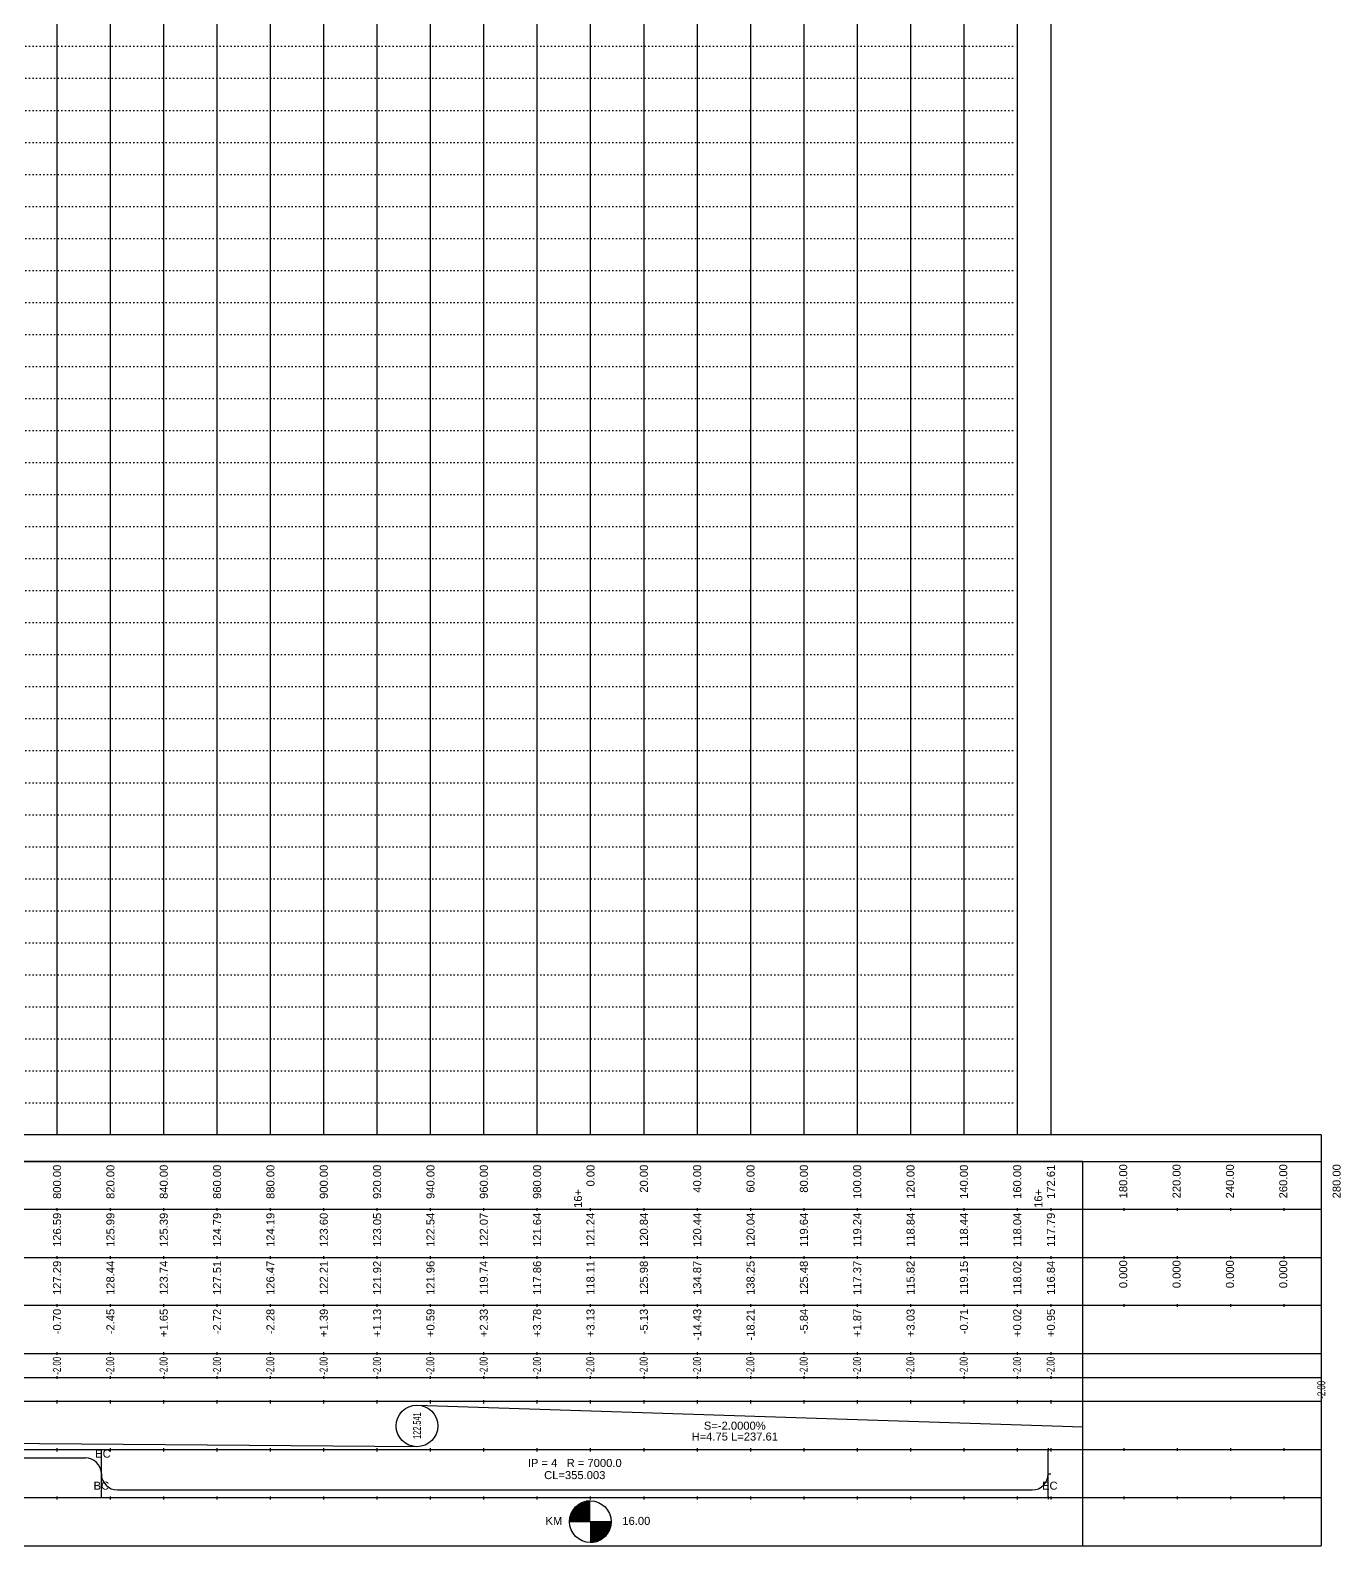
# Model space of a CAD drawing. Header units: millimetres. Extents: x -1499 to 6658, y -12483 to -6008.
# Drawn here: x 5046 to 5537, y -7752 to -7184 of the extents above; entities that cross this region are included whole.
import ezdxf
from ezdxf.enums import TextEntityAlignment as Align

# ---------------------------------------------------------------- set-up
doc = ezdxf.new("R2010")
doc.units = ezdxf.units.MM
doc.linetypes.add('A-DOTLN01H', pattern=[0.125, 0, -0.125])
doc.layers.add('_와꾸', color=7, linetype='Continuous', plot=False)
for name, color, linetype in [('CR-GRID', 56, 'A-DOTLN01H'), ('CX-TBL1', 4, 'Continuous'), ('CZ-TEX2', 3, 'Continuous'), ('기타일반선(가늠)', 1, 'Continuous'), ('수직그리드', 1, 'Continuous'), ('표내용문자', 3, 'Continuous'), ('표보조선', 1, 'Continuous'), ('표주요선', 1, 'Continuous')]:
    doc.layers.add(name, color=color, linetype=linetype)
doc.styles.get("Standard").update_dxf_attribs({"font": 'arial.ttf'})

msp = doc.modelspace()

# ---------------------------------------------------------------- linework, layer by layer
at = {"layer": '_와꾸', "color": 7, "true_color": 0xffffff}
msp.add_lwpolyline([(4624.16, -7752.06), (5440.77, -7752.06), (5440.77, -7608.06), (4624.16, -7608.06)], close=True, dxfattribs=at)
at = {"layer": 'CR-GRID', "linetype": 'A-DOTLN01H', "ltscale": 10}
for p, q in [((696.16, -7190.06), (5416.16, -7190.06)), ((696.16, -7202.06), (5416.16, -7202.06)), ((696.16, -7214.06), (5416.16, -7214.06)), ((696.16, -7226.06), (5416.16, -7226.06)), ((696.16, -7238.06), (5416.16, -7238.06)), ((696.16, -7250.06), (5416.16, -7250.06)), ((696.16, -7262.06), (5416.16, -7262.06)), ((696.16, -7274.06), (5416.16, -7274.06)), ((696.16, -7286.06), (5416.16, -7286.06)), ((696.16, -7298.06), (5416.16, -7298.06)), ((696.16, -7310.06), (5416.16, -7310.06)), ((696.16, -7322.06), (5416.16, -7322.06)), ((696.16, -7334.06), (5416.16, -7334.06)), ((696.16, -7346.06), (5416.16, -7346.06)), ((696.16, -7358.06), (5416.16, -7358.06)), ((696.16, -7370.06), (5416.16, -7370.06)), ((696.16, -7382.06), (5416.16, -7382.06)), ((696.16, -7394.06), (5416.16, -7394.06)), ((696.16, -7406.06), (5416.16, -7406.06)), ((696.16, -7418.06), (5416.16, -7418.06)), ((696.16, -7430.06), (5416.16, -7430.06)), ((696.16, -7442.06), (5416.16, -7442.06)), ((696.16, -7454.06), (5416.16, -7454.06)), ((696.16, -7466.06), (5416.16, -7466.06)), ((696.16, -7478.06), (5416.16, -7478.06)), ((696.16, -7490.06), (5416.16, -7490.06)), ((696.16, -7502.06), (5416.16, -7502.06)), ((696.16, -7514.06), (5416.16, -7514.06)), ((696.16, -7526.06), (5416.16, -7526.06)), ((696.16, -7538.06), (5416.16, -7538.06)), ((696.16, -7550.06), (5416.16, -7550.06)), ((696.16, -7562.06), (5416.16, -7562.06)), ((696.16, -7574.06), (5416.16, -7574.06)), ((696.16, -7586.06), (5416.16, -7586.06))]:
    msp.add_line(p, q, dxfattribs=at)
at = {"layer": 'CX-TBL1', "color": 1, "linetype": 'Continuous'}
msp.add_line((5072.82, -7725.06), (5072.82, -7725.06), dxfattribs=at)
at = {"layer": '기타일반선(가늠)'}
msp.add_line((5530.22, -7598.06), (696.16, -7598.06), dxfattribs=at)
msp.add_lwpolyline([(5530.22, -7598.06), (5530.22, -7752.06)], dxfattribs=at)
at = {"layer": '수직그리드'}
for p, q in [((5316.16, -6768.56), (5316.16, -7598.06)), ((5296.16, -6788.83), (5296.16, -7598.06)), ((5076.16, -6827.42), (5076.16, -7598.06)), ((5116.16, -6832.99), (5116.16, -7598.06)), ((5056.16, -6834.34), (5056.16, -7598.06)), ((5136.16, -6839.26), (5136.16, -7598.06)), ((5276.16, -6842.2), (5276.16, -7598.06)), ((5336.16, -6845.18), (5336.16, -7598.06)), ((5096.16, -6855.6), (5096.16, -7598.06)), ((5156.16, -6864.81), (5156.16, -7598.06)), ((5176.16, -6866.52), (5176.16, -7598.06)), ((5196.16, -6866.32), (5196.16, -7598.06)), ((5216.16, -6879.6), (5216.16, -7598.06)), ((5396.16, -6883.15), (5396.16, -7598.06)), ((5256.16, -6889.39), (5256.16, -7598.06)), ((5236.16, -6890.91), (5236.16, -7598.06)), ((5356.16, -6893.82), (5356.16, -7598.06)), ((5416.16, -6889.95), (5416.16, -7598.06)), ((5428.77, -6897.01), (5428.77, -7598.06)), ((5376.16, -6903.17), (5376.16, -7598.06)), ((5428.77, -7598.06), (621.66, -7598.06))]:
    msp.add_line(p, q, dxfattribs=at)
at = {"layer": '표내용문자'}
for p, q in [((5252.67, -7736.08), (5256.16, -7736.08)), ((5256.16, -7736.01), (5252.82, -7736.01)), ((5252.98, -7735.93), (5256.16, -7735.93)), ((5256.16, -7735.86), (5253.16, -7735.86)), ((5253.34, -7735.78), (5256.16, -7735.78)), ((5256.16, -7735.71), (5253.55, -7735.71)), ((5253.77, -7735.63), (5256.16, -7735.63)), ((5256.16, -7735.56), (5254.01, -7735.56)), ((5254.3, -7735.48), (5256.16, -7735.48)), ((5256.16, -7735.41), (5254.63, -7735.41)), ((5255.08, -7735.33), (5256.16, -7735.33)), ((5248.46, -7741.78), (5256.16, -7741.78)), ((5256.16, -7741.71), (5248.47, -7741.71)), ((5248.49, -7741.63), (5256.16, -7741.63)), ((5256.16, -7741.56), (5248.5, -7741.56)), ((5248.52, -7741.48), (5256.16, -7741.48)), ((5256.16, -7741.41), (5248.53, -7741.41)), ((5248.55, -7741.33), (5256.16, -7741.33)), ((5256.16, -7741.26), (5248.57, -7741.26)), ((5248.59, -7741.18), (5256.16, -7741.18)), ((5256.16, -7741.11), (5248.6, -7741.11)), ((5248.62, -7741.03), (5256.16, -7741.03)), ((5256.16, -7740.96), (5248.65, -7740.96)), ((5248.67, -7740.88), (5256.16, -7740.88)), ((5256.16, -7740.81), (5248.69, -7740.81)), ((5248.71, -7740.73), (5256.16, -7740.73)), ((5256.16, -7740.66), (5248.74, -7740.66)), ((5248.76, -7740.58), (5256.16, -7740.58)), ((5256.16, -7740.51), (5248.79, -7740.51)), ((5248.81, -7740.43), (5256.16, -7740.43)), ((5256.16, -7740.36), (5248.84, -7740.36)), ((5248.87, -7740.28), (5256.16, -7740.28)), ((5256.16, -7740.21), (5248.9, -7740.21)), ((5248.93, -7740.13), (5256.16, -7740.13)), ((5256.16, -7740.06), (5248.96, -7740.06)), ((5248.99, -7739.98), (5256.16, -7739.98)), ((5256.16, -7739.91), (5249.02, -7739.91)), ((5249.06, -7739.83), (5256.16, -7739.83)), ((5256.16, -7739.76), (5249.09, -7739.76)), ((5249.13, -7739.68), (5256.16, -7739.68)), ((5256.16, -7739.61), (5249.16, -7739.61)), ((5249.2, -7739.53), (5256.16, -7739.53)), ((5256.16, -7739.46), (5249.24, -7739.46)), ((5249.28, -7739.38), (5256.16, -7739.38)), ((5256.16, -7739.31), (5249.32, -7739.31)), ((5249.36, -7739.23), (5256.16, -7739.23)), ((5256.16, -7739.16), (5249.4, -7739.16)), ((5249.45, -7739.08), (5256.16, -7739.08)), ((5256.16, -7739.01), (5249.49, -7739.01)), ((5249.54, -7738.93), (5256.16, -7738.93)), ((5256.16, -7738.86), (5249.58, -7738.86)), ((5249.63, -7738.78), (5256.16, -7738.78)), ((5256.16, -7738.71), (5249.68, -7738.71)), ((5249.73, -7738.63), (5256.16, -7738.63)), ((5256.16, -7738.56), (5249.79, -7738.56)), ((5249.84, -7738.48), (5256.16, -7738.48)), ((5256.16, -7738.41), (5249.89, -7738.41)), ((5249.95, -7738.33), (5256.16, -7738.33)), ((5256.16, -7738.26), (5250.01, -7738.26)), ((5250.07, -7738.18), (5256.16, -7738.18)), ((5256.16, -7738.11), (5250.13, -7738.11)), ((5250.19, -7738.03), (5256.16, -7738.03)), ((5256.16, -7737.96), (5250.26, -7737.96)), ((5250.32, -7737.88), (5256.16, -7737.88)), ((5256.16, -7737.81), (5250.39, -7737.81)), ((5250.46, -7737.73), (5256.16, -7737.73)), ((5256.16, -7737.66), (5250.53, -7737.66)), ((5250.6, -7737.58), (5256.16, -7737.58)), ((5256.16, -7737.51), (5250.68, -7737.51)), ((5250.75, -7737.43), (5256.16, -7737.43)), ((5256.16, -7737.36), (5250.83, -7737.36)), ((5250.91, -7737.28), (5256.16, -7737.28)), ((5256.16, -7737.21), (5251, -7737.21)), ((5251.08, -7737.13), (5256.16, -7737.13)), ((5256.16, -7737.06), (5251.17, -7737.06)), ((5251.26, -7736.98), (5256.16, -7736.98)), ((5256.16, -7736.91), (5251.36, -7736.91)), ((5251.46, -7736.83), (5256.16, -7736.83)), ((5256.16, -7736.76), (5251.56, -7736.76)), ((5251.66, -7736.68), (5256.16, -7736.68)), ((5256.16, -7736.61), (5251.77, -7736.61)), ((5251.88, -7736.53), (5256.16, -7736.53)), ((5256.16, -7736.46), (5252, -7736.46)), ((5252.12, -7736.38), (5256.16, -7736.38)), ((5256.16, -7736.31), (5252.25, -7736.31)), ((5252.38, -7736.23), (5256.16, -7736.23)), ((5256.16, -7736.16), (5252.52, -7736.16)), ((5256.16, -7742.76), (5248.36, -7742.76)), ((5248.36, -7742.83), (5256.16, -7742.83)), ((5256.16, -7742.91), (5248.36, -7742.91)), ((5248.36, -7742.98), (5256.16, -7742.98)), ((5256.16, -7743.06), (5248.36, -7743.06)), ((5248.37, -7742.53), (5256.16, -7742.53)), ((5256.16, -7742.61), (5248.37, -7742.61)), ((5248.37, -7742.68), (5256.16, -7742.68)), ((5256.16, -7742.46), (5248.38, -7742.46)), ((5256.16, -7742.31), (5248.39, -7742.31)), ((5248.39, -7742.38), (5256.16, -7742.38)), ((5248.4, -7742.23), (5256.16, -7742.23)), ((5256.16, -7742.16), (5248.41, -7742.16)), ((5248.42, -7742.08), (5256.16, -7742.08)), ((5256.16, -7742.01), (5248.43, -7742.01)), ((5248.44, -7741.93), (5256.16, -7741.93)), ((5256.16, -7741.86), (5248.45, -7741.86)), ((5263.96, -7743.06), (5256.16, -7743.06)), ((5256.16, -7743.13), (5263.96, -7743.13)), ((5263.96, -7743.21), (5256.16, -7743.21)), ((5256.16, -7743.28), (5263.95, -7743.28)), ((5263.95, -7743.36), (5256.16, -7743.36)), ((5256.16, -7743.43), (5263.95, -7743.43)), ((5263.94, -7743.51), (5256.16, -7743.51)), ((5256.16, -7743.58), (5263.94, -7743.58)), ((5263.93, -7743.66), (5256.16, -7743.66)), ((5256.16, -7743.73), (5263.93, -7743.73)), ((5263.92, -7743.81), (5256.16, -7743.81)), ((5256.16, -7743.88), (5263.91, -7743.88)), ((5263.91, -7743.96), (5256.16, -7743.96)), ((5256.16, -7744.03), (5263.9, -7744.03)), ((5263.89, -7744.11), (5256.16, -7744.11)), ((5256.16, -7744.18), (5263.88, -7744.18)), ((5263.86, -7744.26), (5256.16, -7744.26)), ((5256.16, -7744.33), (5263.85, -7744.33)), ((5263.84, -7744.41), (5256.16, -7744.41)), ((5256.16, -7744.48), (5263.83, -7744.48)), ((5263.81, -7744.56), (5256.16, -7744.56)), ((5256.16, -7744.63), (5263.8, -7744.63)), ((5263.78, -7744.71), (5256.16, -7744.71)), ((5256.16, -7744.78), (5263.76, -7744.78)), ((5263.75, -7744.86), (5256.16, -7744.86)), ((5256.16, -7744.93), (5263.73, -7744.93)), ((5263.71, -7745.01), (5256.16, -7745.01)), ((5256.16, -7745.08), (5263.69, -7745.08)), ((5263.67, -7745.16), (5256.16, -7745.16)), ((5256.16, -7745.23), (5263.65, -7745.23)), ((5263.63, -7745.31), (5256.16, -7745.31)), ((5256.16, -7745.38), (5263.6, -7745.38)), ((5263.58, -7745.46), (5256.16, -7745.46)), ((5256.16, -7745.53), (5263.55, -7745.53)), ((5263.53, -7745.61), (5256.16, -7745.61)), ((5256.16, -7745.68), (5263.5, -7745.68)), ((5263.47, -7745.76), (5256.16, -7745.76)), ((5256.16, -7745.83), (5263.45, -7745.83)), ((5263.42, -7745.91), (5256.16, -7745.91)), ((5256.16, -7745.98), (5263.39, -7745.98)), ((5263.36, -7746.06), (5256.16, -7746.06)), ((5256.16, -7746.13), (5263.33, -7746.13)), ((5263.29, -7746.21), (5256.16, -7746.21)), ((5256.16, -7746.28), (5263.26, -7746.28)), ((5263.22, -7746.36), (5256.16, -7746.36)), ((5256.16, -7746.43), (5263.19, -7746.43)), ((5263.15, -7746.51), (5256.16, -7746.51)), ((5256.16, -7746.58), (5263.12, -7746.58)), ((5263.08, -7746.66), (5256.16, -7746.66)), ((5256.16, -7746.73), (5263.04, -7746.73)), ((5263, -7746.81), (5256.16, -7746.81)), ((5256.16, -7746.88), (5262.95, -7746.88)), ((5262.91, -7746.96), (5256.16, -7746.96)), ((5256.16, -7747.03), (5262.87, -7747.03)), ((5262.82, -7747.11), (5256.16, -7747.11)), ((5256.16, -7747.18), (5262.78, -7747.18)), ((5262.73, -7747.26), (5256.16, -7747.26)), ((5256.16, -7747.33), (5262.68, -7747.33)), ((5262.63, -7747.41), (5256.16, -7747.41)), ((5256.16, -7747.48), (5262.58, -7747.48)), ((5262.53, -7747.56), (5256.16, -7747.56)), ((5256.16, -7747.63), (5262.47, -7747.63)), ((5262.42, -7747.71), (5256.16, -7747.71)), ((5256.16, -7747.78), (5262.36, -7747.78)), ((5262.31, -7747.86), (5256.16, -7747.86)), ((5256.16, -7747.93), (5262.25, -7747.93)), ((5262.19, -7748.01), (5256.16, -7748.01)), ((5256.16, -7748.08), (5262.12, -7748.08)), ((5262.06, -7748.16), (5256.16, -7748.16)), ((5256.16, -7748.23), (5261.99, -7748.23)), ((5261.93, -7748.31), (5256.16, -7748.31)), ((5256.16, -7748.38), (5261.86, -7748.38)), ((5261.79, -7748.46), (5256.16, -7748.46)), ((5256.16, -7748.53), (5261.71, -7748.53)), ((5261.64, -7748.61), (5256.16, -7748.61)), ((5256.16, -7748.68), (5261.56, -7748.68)), ((5261.48, -7748.76), (5256.16, -7748.76)), ((5256.16, -7748.83), (5261.4, -7748.83)), ((5261.32, -7748.91), (5256.16, -7748.91)), ((5256.16, -7748.98), (5261.23, -7748.98)), ((5261.14, -7749.06), (5256.16, -7749.06)), ((5256.16, -7749.13), (5261.05, -7749.13)), ((5260.95, -7749.21), (5256.16, -7749.21)), ((5256.16, -7749.28), (5260.86, -7749.28)), ((5260.76, -7749.36), (5256.16, -7749.36)), ((5256.16, -7749.43), (5260.65, -7749.43)), ((5260.54, -7749.51), (5256.16, -7749.51)), ((5256.16, -7749.58), (5260.43, -7749.58)), ((5260.31, -7749.66), (5256.16, -7749.66)), ((5256.16, -7749.73), (5260.19, -7749.73)), ((5260.07, -7749.81), (5256.16, -7749.81)), ((5256.16, -7749.88), (5259.93, -7749.88)), ((5259.79, -7749.96), (5256.16, -7749.96)), ((5256.16, -7750.03), (5259.65, -7750.03)), ((5259.49, -7750.11), (5256.16, -7750.11)), ((5256.16, -7750.18), (5259.33, -7750.18)), ((5259.16, -7750.26), (5256.16, -7750.26)), ((5256.16, -7750.33), (5258.97, -7750.33)), ((5258.77, -7750.41), (5256.16, -7750.41)), ((5256.16, -7750.48), (5258.55, -7750.48)), ((5258.3, -7750.56), (5256.16, -7750.56)), ((5256.16, -7750.63), (5258.02, -7750.63)), ((5257.68, -7750.71), (5256.16, -7750.71)), ((5256.16, -7750.78), (5257.24, -7750.78))]:
    msp.add_line(p, q, dxfattribs=at)
msp.add_circle((5256.16, -7743.06), 7.8, dxfattribs=at)
at = {"layer": '표보조선'}
for p, q in [((5056.16, -7625.56), (5056.16, -7626.56)), ((5076.16, -7625.56), (5076.16, -7626.56)), ((5096.16, -7625.56), (5096.16, -7626.56)), ((5116.16, -7625.56), (5116.16, -7626.56)), ((5136.16, -7625.56), (5136.16, -7626.56)), ((5156.16, -7625.56), (5156.16, -7626.56)), ((5176.16, -7625.56), (5176.16, -7626.56)), ((5196.16, -7625.56), (5196.16, -7626.56)), ((5216.16, -7625.56), (5216.16, -7626.56)), ((5236.16, -7625.56), (5236.16, -7626.56)), ((5256.16, -7625.56), (5256.16, -7626.56)), ((5276.16, -7625.56), (5276.16, -7626.56)), ((5296.16, -7625.56), (5296.16, -7626.56)), ((5316.16, -7625.56), (5316.16, -7626.56)), ((5336.16, -7625.56), (5336.16, -7626.56)), ((5356.16, -7625.56), (5356.16, -7626.56)), ((5376.16, -7625.56), (5376.16, -7626.56)), ((5396.16, -7625.56), (5396.16, -7626.56)), ((5416.16, -7625.56), (5416.16, -7626.56)), ((5428.77, -7625.56), (5428.77, -7626.56)), ((5456.16, -7625.56), (5456.16, -7626.56)), ((5476.16, -7625.56), (5476.16, -7626.56)), ((5496.16, -7625.56), (5496.16, -7626.56)), ((5516.16, -7625.56), (5516.16, -7626.56)), ((5056.16, -7643.56), (5056.16, -7644.56)), ((5076.16, -7643.56), (5076.16, -7644.56)), ((5096.16, -7643.56), (5096.16, -7644.56)), ((5116.16, -7643.56), (5116.16, -7644.56)), ((5136.16, -7643.56), (5136.16, -7644.56)), ((5156.16, -7643.56), (5156.16, -7644.56)), ((5176.16, -7643.56), (5176.16, -7644.56)), ((5196.16, -7643.56), (5196.16, -7644.56)), ((5216.16, -7643.56), (5216.16, -7644.56)), ((5236.16, -7643.56), (5236.16, -7644.56)), ((5256.16, -7643.56), (5256.16, -7644.56)), ((5276.16, -7643.56), (5276.16, -7644.56)), ((5296.16, -7643.56), (5296.16, -7644.56)), ((5316.16, -7643.56), (5316.16, -7644.56)), ((5336.16, -7643.56), (5336.16, -7644.56)), ((5356.16, -7643.56), (5356.16, -7644.56)), ((5376.16, -7643.56), (5376.16, -7644.56)), ((5396.16, -7643.56), (5396.16, -7644.56)), ((5416.16, -7643.56), (5416.16, -7644.56)), ((5428.77, -7643.56), (5428.77, -7644.56)), ((5456.16, -7643.56), (5456.16, -7644.56)), ((5476.16, -7643.56), (5476.16, -7644.56)), ((5496.16, -7643.56), (5496.16, -7644.56)), ((5516.16, -7643.56), (5516.16, -7644.56)), ((5056.16, -7661.56), (5056.16, -7662.56)), ((5076.16, -7661.56), (5076.16, -7662.56)), ((5096.16, -7661.56), (5096.16, -7662.56)), ((5116.16, -7661.56), (5116.16, -7662.56)), ((5136.16, -7661.56), (5136.16, -7662.56)), ((5156.16, -7661.56), (5156.16, -7662.56)), ((5176.16, -7661.56), (5176.16, -7662.56)), ((5196.16, -7661.56), (5196.16, -7662.56)), ((5216.16, -7661.56), (5216.16, -7662.56)), ((5236.16, -7661.56), (5236.16, -7662.56)), ((5256.16, -7661.56), (5256.16, -7662.56)), ((5276.16, -7661.56), (5276.16, -7662.56)), ((5296.16, -7661.56), (5296.16, -7662.56)), ((5316.16, -7661.56), (5316.16, -7662.56)), ((5336.16, -7661.56), (5336.16, -7662.56)), ((5356.16, -7661.56), (5356.16, -7662.56)), ((5376.16, -7661.56), (5376.16, -7662.56)), ((5396.16, -7661.56), (5396.16, -7662.56)), ((5416.16, -7661.56), (5416.16, -7662.56)), ((5428.77, -7661.56), (5428.77, -7662.56)), ((5456.16, -7661.56), (5456.16, -7662.56)), ((5476.16, -7661.56), (5476.16, -7662.56)), ((5496.16, -7661.56), (5496.16, -7662.56)), ((5516.16, -7661.56), (5516.16, -7662.56)), ((5056.16, -7679.56), (5056.16, -7680.56)), ((5076.16, -7679.56), (5076.16, -7680.56)), ((5096.16, -7679.56), (5096.16, -7680.56)), ((5116.16, -7679.56), (5116.16, -7680.56)), ((5136.16, -7679.56), (5136.16, -7680.56)), ((5156.16, -7679.56), (5156.16, -7680.56)), ((5176.16, -7679.56), (5176.16, -7680.56)), ((5196.16, -7679.56), (5196.16, -7680.56)), ((5216.16, -7679.56), (5216.16, -7680.56)), ((5236.16, -7679.56), (5236.16, -7680.56)), ((5256.16, -7679.56), (5256.16, -7680.56)), ((5276.16, -7679.56), (5276.16, -7680.56)), ((5296.16, -7679.56), (5296.16, -7680.56)), ((5316.16, -7679.56), (5316.16, -7680.56)), ((5336.16, -7679.56), (5336.16, -7680.56)), ((5356.16, -7679.56), (5356.16, -7680.56)), ((5376.16, -7679.56), (5376.16, -7680.56)), ((5396.16, -7679.56), (5396.16, -7680.56)), ((5416.16, -7679.56), (5416.16, -7680.56)), ((5428.77, -7679.56), (5428.77, -7680.56)), ((5056.16, -7688.56), (5056.16, -7689.56)), ((5076.16, -7688.56), (5076.16, -7689.56)), ((5096.16, -7688.56), (5096.16, -7689.56)), ((5116.16, -7688.56), (5116.16, -7689.56)), ((5136.16, -7688.56), (5136.16, -7689.56)), ((5156.16, -7688.56), (5156.16, -7689.56)), ((5176.16, -7688.56), (5176.16, -7689.56)), ((5196.16, -7688.56), (5196.16, -7689.56)), ((5216.16, -7688.56), (5216.16, -7689.56)), ((5236.16, -7688.56), (5236.16, -7689.56)), ((5256.16, -7688.56), (5256.16, -7689.56)), ((5276.16, -7688.56), (5276.16, -7689.56)), ((5296.16, -7688.56), (5296.16, -7689.56)), ((5316.16, -7688.56), (5316.16, -7689.56)), ((5336.16, -7688.56), (5336.16, -7689.56)), ((5356.16, -7688.56), (5356.16, -7689.56)), ((5376.16, -7688.56), (5376.16, -7689.56)), ((5396.16, -7688.56), (5396.16, -7689.56)), ((5416.16, -7688.56), (5416.16, -7689.56)), ((5428.77, -7688.56), (5428.77, -7689.56)), ((5191.16, -7714.96), (3166.16, -7699.36)), ((5056.16, -7697.56), (5056.16, -7698.76)), ((5076.16, -7697.56), (5076.16, -7698.76)), ((5096.16, -7697.56), (5096.16, -7698.76)), ((5116.16, -7697.56), (5116.16, -7698.76)), ((5136.16, -7697.56), (5136.16, -7698.76)), ((5156.16, -7697.56), (5156.16, -7698.76)), ((5176.16, -7697.56), (5176.16, -7698.76)), ((5191.16, -7699.36), (5440.77, -7707.55)), ((5196.16, -7697.56), (5196.16, -7698.76)), ((5216.16, -7697.56), (5216.16, -7698.76)), ((5236.16, -7697.56), (5236.16, -7698.76)), ((5256.16, -7697.56), (5256.16, -7698.76)), ((5276.16, -7697.56), (5276.16, -7698.76)), ((5296.16, -7697.56), (5296.16, -7698.76)), ((5316.16, -7697.56), (5316.16, -7698.76)), ((5336.16, -7697.56), (5336.16, -7698.76)), ((5356.16, -7697.56), (5356.16, -7698.76)), ((5376.16, -7697.56), (5376.16, -7698.76)), ((5396.16, -7697.56), (5396.16, -7698.76)), ((5416.16, -7697.56), (5416.16, -7698.76)), ((5428.77, -7697.56), (5428.77, -7698.76)), ((5056.16, -7715.56), (5056.16, -7716.56)), ((5056.16, -7715.56), (5056.16, -7716.76)), ((5072.82, -7734.16), (5072.82, -7716.16)), ((5072.82, -7734.16), (5072.82, -7716.16)), ((5076.16, -7715.56), (5076.16, -7716.56)), ((5076.16, -7715.56), (5076.16, -7716.76)), ((5096.16, -7715.56), (5096.16, -7716.56)), ((5096.16, -7715.56), (5096.16, -7716.76)), ((5116.16, -7715.56), (5116.16, -7716.56)), ((5116.16, -7715.56), (5116.16, -7716.76)), ((5136.16, -7715.56), (5136.16, -7716.56)), ((5136.16, -7715.56), (5136.16, -7716.76)), ((5156.16, -7715.56), (5156.16, -7716.56)), ((5156.16, -7715.56), (5156.16, -7716.76)), ((5176.16, -7715.56), (5176.16, -7716.56)), ((5176.16, -7715.56), (5176.16, -7716.76)), ((5196.16, -7715.56), (5196.16, -7716.56)), ((5196.16, -7715.56), (5196.16, -7716.76)), ((5216.16, -7715.56), (5216.16, -7716.56)), ((5216.16, -7715.56), (5216.16, -7716.76)), ((5236.16, -7715.56), (5236.16, -7716.56)), ((5236.16, -7715.56), (5236.16, -7716.76)), ((5256.16, -7715.56), (5256.16, -7716.56)), ((5256.16, -7715.56), (5256.16, -7716.76)), ((5276.16, -7715.56), (5276.16, -7716.56)), ((5276.16, -7715.56), (5276.16, -7716.76)), ((5296.16, -7715.56), (5296.16, -7716.56)), ((5296.16, -7715.56), (5296.16, -7716.76)), ((5316.16, -7715.56), (5316.16, -7716.56)), ((5316.16, -7715.56), (5316.16, -7716.76)), ((5336.16, -7715.56), (5336.16, -7716.56)), ((5336.16, -7715.56), (5336.16, -7716.76)), ((5356.16, -7715.56), (5356.16, -7716.56)), ((5356.16, -7715.56), (5356.16, -7716.76)), ((5376.16, -7715.56), (5376.16, -7716.56)), ((5376.16, -7715.56), (5376.16, -7716.76)), ((5396.16, -7715.56), (5396.16, -7716.56)), ((5396.16, -7715.56), (5396.16, -7716.76)), ((5416.16, -7715.56), (5416.16, -7716.56)), ((5416.16, -7715.56), (5416.16, -7716.76)), ((5427.83, -7715.56), (5427.83, -7716.56)), ((5427.83, -7734.16), (5427.83, -7716.16)), ((5428.77, -7715.56), (5428.77, -7716.76)), ((5456.16, -7715.56), (5456.16, -7716.56)), ((5476.16, -7715.56), (5476.16, -7716.56)), ((5496.16, -7715.56), (5496.16, -7716.56)), ((5516.16, -7715.56), (5516.16, -7716.56)), ((4723.82, -7719.16), (5066.82, -7719.16)), ((5072.82, -7725.16), (5072.82, -7725.16)), ((5427.83, -7725.16), (5428.77, -7725.16)), ((5056.16, -7733.56), (5056.16, -7734.56)), ((5056.16, -7733.56), (5056.16, -7734.76)), ((5076.16, -7733.56), (5076.16, -7734.56)), ((5076.16, -7733.56), (5076.16, -7734.76)), ((5078.82, -7731.16), (5421.83, -7731.16)), ((5096.16, -7733.56), (5096.16, -7734.56)), ((5096.16, -7733.56), (5096.16, -7734.76)), ((5116.16, -7733.56), (5116.16, -7734.56)), ((5116.16, -7733.56), (5116.16, -7734.76)), ((5136.16, -7733.56), (5136.16, -7734.56)), ((5136.16, -7733.56), (5136.16, -7734.76)), ((5156.16, -7733.56), (5156.16, -7734.56)), ((5156.16, -7733.56), (5156.16, -7734.76)), ((5176.16, -7733.56), (5176.16, -7734.56)), ((5176.16, -7733.56), (5176.16, -7734.76)), ((5196.16, -7733.56), (5196.16, -7734.56)), ((5196.16, -7733.56), (5196.16, -7734.76)), ((5216.16, -7733.56), (5216.16, -7734.56)), ((5216.16, -7733.56), (5216.16, -7734.76)), ((5236.16, -7733.56), (5236.16, -7734.56)), ((5236.16, -7733.56), (5236.16, -7734.76)), ((5256.16, -7733.56), (5256.16, -7734.56)), ((5256.16, -7733.56), (5256.16, -7734.76)), ((5276.16, -7733.56), (5276.16, -7734.56)), ((5276.16, -7733.56), (5276.16, -7734.76)), ((5296.16, -7733.56), (5296.16, -7734.56)), ((5296.16, -7733.56), (5296.16, -7734.76)), ((5316.16, -7733.56), (5316.16, -7734.56)), ((5316.16, -7733.56), (5316.16, -7734.76)), ((5336.16, -7733.56), (5336.16, -7734.56)), ((5336.16, -7733.56), (5336.16, -7734.76)), ((5356.16, -7733.56), (5356.16, -7734.56)), ((5356.16, -7733.56), (5356.16, -7734.76)), ((5376.16, -7733.56), (5376.16, -7734.56)), ((5376.16, -7733.56), (5376.16, -7734.76)), ((5396.16, -7733.56), (5396.16, -7734.56)), ((5396.16, -7733.56), (5396.16, -7734.76)), ((5416.16, -7733.56), (5416.16, -7734.56)), ((5416.16, -7733.56), (5416.16, -7734.76)), ((5427.83, -7733.56), (5427.83, -7734.56)), ((5428.77, -7733.56), (5428.77, -7734.76)), ((5456.16, -7733.56), (5456.16, -7734.56)), ((5476.16, -7733.56), (5476.16, -7734.56)), ((5496.16, -7733.56), (5496.16, -7734.56)), ((5516.16, -7733.56), (5516.16, -7734.56))]:
    msp.add_line(p, q, dxfattribs=at)
msp.add_circle((5191.16, -7707.16), 7.8, dxfattribs=at)
for centre, start, end in [((5066.82, -7725.16), 0, 90), ((5078.82, -7725.16), 180, 270), ((5421.83, -7725.16), 270, 0)]:
    msp.add_arc(centre, 6, start, end, dxfattribs=at)
at = {"layer": '표주요선'}
for p, q in [((631.16, -7608.06), (5530.22, -7608.06)), ((5530.22, -7626.06), (631.16, -7626.06)), ((631.16, -7644.06), (5530.22, -7644.06)), ((5530.22, -7662.06), (631.16, -7662.06)), ((631.16, -7680.06), (5530.22, -7680.06)), ((667.16, -7689.06), (5530.22, -7689.06)), ((5530.22, -7698.06), (631.16, -7698.06)), ((631.16, -7716.06), (5530.22, -7716.06)), ((5530.22, -7734.06), (631.16, -7734.06)), ((631.16, -7752.06), (5530.22, -7752.06))]:
    msp.add_line(p, q, dxfattribs=at)

# ---------------------------------------------------------------- texts
at = {"layer": 'CZ-TEX2', "width": 0.7}
for p in [(5057.65, -7687.96), (5077.65, -7687.96), (5097.65, -7687.96), (5117.65, -7687.96), (5137.65, -7687.96), (5157.65, -7687.96), (5177.65, -7687.96), (5197.65, -7687.96), (5217.65, -7687.96), (5237.65, -7687.96), (5257.65, -7687.96), (5277.65, -7687.96), (5297.65, -7687.96), (5317.65, -7687.96), (5337.65, -7687.96), (5357.65, -7687.96), (5377.65, -7687.96), (5397.65, -7687.96), (5417.65, -7687.96), (5430.26, -7687.96), (5531.72, -7696.96)]:
    msp.add_text('-2.00', height=3, rotation=90, dxfattribs=at).set_placement(p)
at = {"layer": '표내용문자'}
for s, p in [('800.00', (5057.72, -7609.26)), ('820.00', (5077.72, -7609.26)), ('840.00', (5097.72, -7609.26)), ('860.00', (5117.72, -7609.26)), ('880.00', (5137.72, -7609.26)), ('900.00', (5157.72, -7609.26)), ('920.00', (5177.72, -7609.26)), ('940.00', (5197.72, -7609.26)), ('960.00', (5217.72, -7609.26)), ('980.00', (5237.72, -7609.26)), ('0.00', (5257.72, -7609.26)), ('20.00', (5277.72, -7609.26)), ('40.00', (5297.72, -7609.26)), ('60.00', (5317.72, -7609.26)), ('80.00', (5337.72, -7609.26)), ('100.00', (5357.72, -7609.26)), ('120.00', (5377.72, -7609.26)), ('140.00', (5397.72, -7609.26)), ('160.00', (5417.72, -7609.26)), ('172.61', (5430.33, -7609.26)), ('180.00', (5457.46, -7609.06)), ('220.00', (5477.46, -7609.06)), ('240.00', (5497.46, -7609.06)), ('260.00', (5517.46, -7609.06)), ('280.00', (5537.46, -7609.06)), ('126.59', (5057.72, -7627.26)), ('125.99', (5077.72, -7627.26)), ('125.39', (5097.72, -7627.26)), ('124.79', (5117.72, -7627.26)), ('124.19', (5137.72, -7627.26)), ('123.60', (5157.72, -7627.26)), ('123.05', (5177.72, -7627.26)), ('122.54', (5197.72, -7627.26)), ('122.07', (5217.72, -7627.26)), ('121.64', (5237.72, -7627.26)), ('121.24', (5257.72, -7627.26)), ('120.84', (5277.72, -7627.26)), ('120.44', (5297.72, -7627.26)), ('120.04', (5317.72, -7627.26)), ('119.64', (5337.72, -7627.26)), ('119.24', (5357.72, -7627.26)), ('118.84', (5377.72, -7627.26)), ('118.44', (5397.72, -7627.26)), ('118.04', (5417.72, -7627.26)), ('117.79', (5430.33, -7627.26)), ('0.000', (5457.46, -7645.06)), ('0.000', (5477.46, -7645.06)), ('0.000', (5497.46, -7645.06)), ('0.000', (5517.46, -7645.06)), ('127.29', (5057.72, -7645.26)), ('128.44', (5077.72, -7645.26)), ('123.74', (5097.72, -7645.26)), ('127.51', (5117.72, -7645.26)), ('126.47', (5137.72, -7645.26)), ('122.21', (5157.72, -7645.26)), ('121.92', (5177.72, -7645.26)), ('121.96', (5197.72, -7645.26)), ('119.74', (5217.72, -7645.26)), ('117.86', (5237.72, -7645.26)), ('118.11', (5257.72, -7645.26)), ('125.98', (5277.72, -7645.26)), ('134.87', (5297.72, -7645.26)), ('138.25', (5317.72, -7645.26)), ('125.48', (5337.72, -7645.26)), ('117.37', (5357.72, -7645.26)), ('115.82', (5377.72, -7645.26)), ('119.15', (5397.72, -7645.26)), ('118.02', (5417.72, -7645.26)), ('116.84', (5430.33, -7645.26)), ('-0.70', (5057.72, -7663.26)), ('-2.45', (5077.72, -7663.26)), ('+1.65', (5097.72, -7663.26)), ('-2.72', (5117.72, -7663.26)), ('-2.28', (5137.72, -7663.26)), ('+1.39', (5157.72, -7663.26)), ('+1.13', (5177.72, -7663.26)), ('+0.59', (5197.72, -7663.26)), ('+2.33', (5217.72, -7663.26)), ('+3.78', (5237.72, -7663.26)), ('+3.13', (5257.72, -7663.26)), ('-5.13', (5277.72, -7663.26)), ('-14.43', (5297.72, -7663.26)), ('-18.21', (5317.72, -7663.26)), ('-5.84', (5337.72, -7663.26)), ('+1.87', (5357.72, -7663.26)), ('+3.03', (5377.72, -7663.26)), ('-0.71', (5397.72, -7663.26)), ('+0.02', (5417.72, -7663.26)), ('+0.95', (5430.33, -7663.26))]:
    msp.add_text(s, height=3, rotation=90, dxfattribs=at).set_placement(p, align=Align.RIGHT)
for p in [(5253.04, -7625.46), (5425.65, -7625.46)]:
    msp.add_text('16+', height=3, rotation=90, dxfattribs=at).set_placement(p)
at = {"layer": '표내용문자', "width": 0.6}
msp.add_text('122.541', height=3, rotation=90, dxfattribs=at).set_placement((5192.66, -7707.06), align=Align.CENTER)
at = {"layer": '표내용문자'}
for s, p in [('S=-2.0000%', (5310.32, -7708.57)), ('H=4.75 L=237.61', (5310.32, -7712.65)), ('EC', (5073.42, -7719.06)), ('IP = 4   R = 7000.0', (5250.32, -7722.54)), ('CL=355.003', (5250.32, -7727.1)), ('BC', (5072.82, -7731.06)), ('EC', (5428.43, -7731.06))]:
    msp.add_text(s, height=3, dxfattribs=at).set_placement(p, align=Align.CENTER)
for s, p in [('KM', (5239.36, -7744.26)), ('16.00', (5268.16, -7744.26))]:
    msp.add_text(s, height=3, dxfattribs=at).set_placement(p)

doc.saveas('drawing.dxf')
